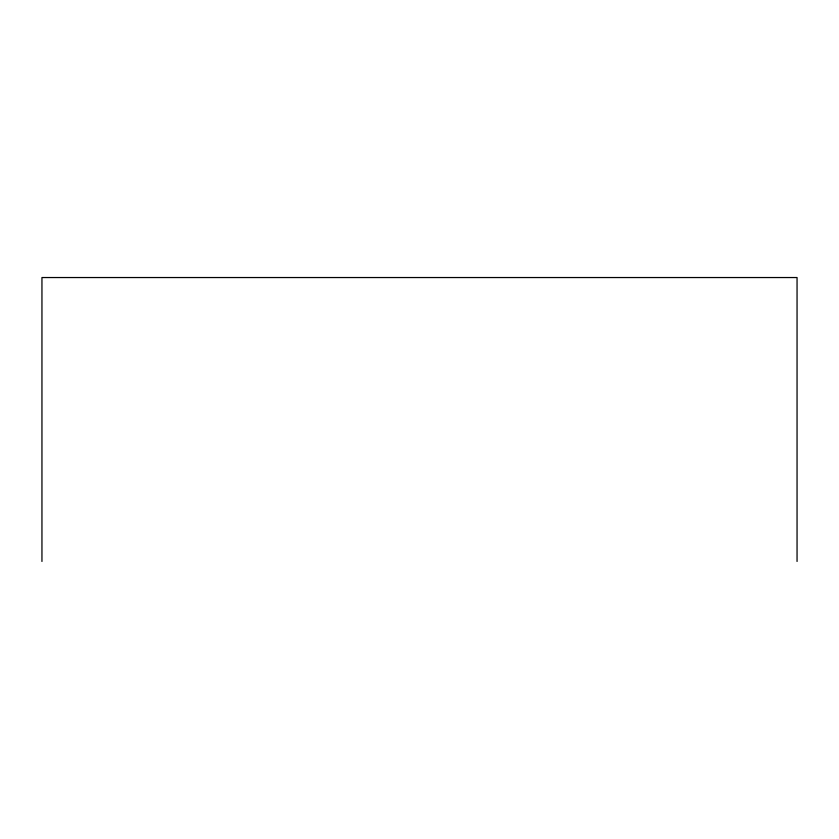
<?xml version="1.0" encoding="UTF-8"?>
<svg xmlns="http://www.w3.org/2000/svg" width="839" height="839" viewBox="0 0 839 839"><rect width="100%" height="100%" fill="white"/><g stroke="black" fill="none" stroke-linecap="round" stroke-linejoin="round"><path stroke-width="1.26" d="M797.05 561.459L797.05 277.541L41.95 277.541L41.95 561.459"/></g></svg>
